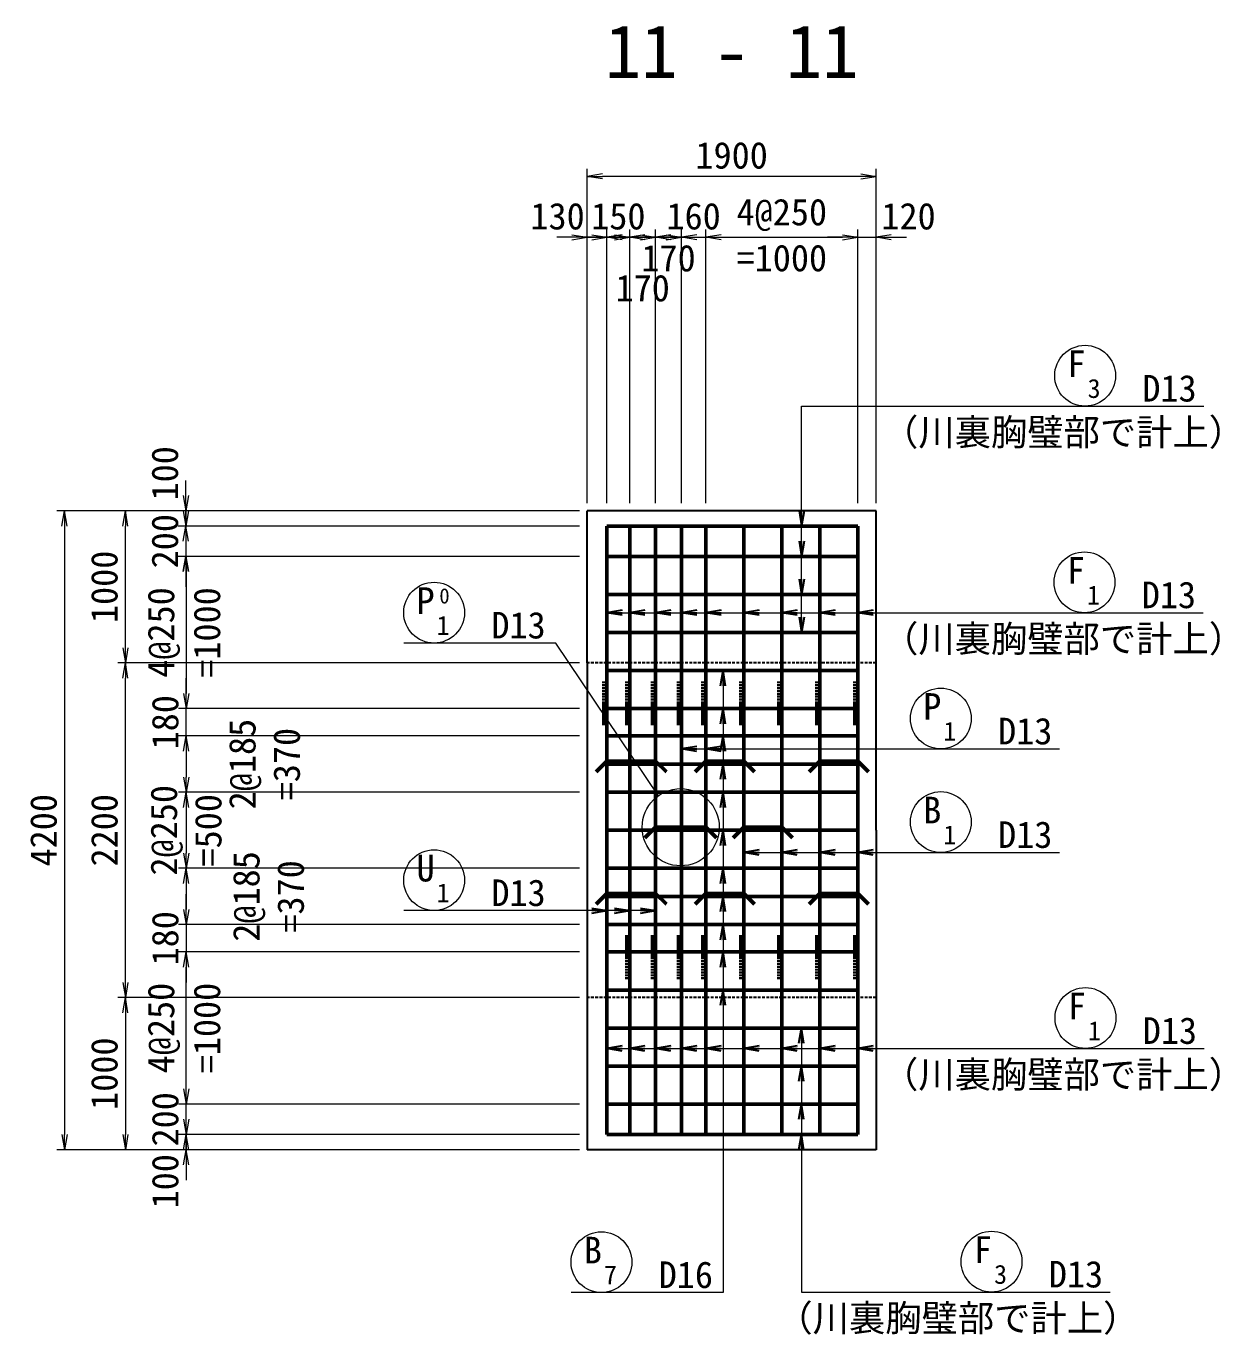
# Model space of a CAD drawing. Header units: millimetres. Extents: x 169470 to 758170, y -17820 to 11880.
# Drawn here: x 526541 to 534390, y -11529 to -2927 of the extents above; entities that cross this region are included whole.
import ezdxf
from ezdxf.enums import TextEntityAlignment as Align

# ---------------------------------------------------------------- set-up
doc = ezdxf.new("R2010")
doc.units = ezdxf.units.MM
doc.header["$LTSCALE"] = 50
doc.header["$PDSIZE"] = 300
doc.linetypes.add('DASHED2', pattern=[0.375, 0.25, -0.125])
doc.layers.get('Defpoints').update_dxf_attribs({"color": 151})
for name, color, linetype, lineweight in [('D-STR', 1, 'Continuous', 25), ('D-STR-DIM', 7, 'Continuous', 13), ('D-STR-HTXT', 7, 'Continuous', 13), ('D-STR-STR1', 2, 'Continuous', 50), ('D-STR-STR3', 4, 'Continuous', 50), ('D-STR-TXT', 7, 'Continuous', 13)]:
    doc.layers.add(name, color=color, linetype=linetype, lineweight=lineweight)
doc.styles.add('YOKO_GOTHIC', font='MS Gothic.ttf')
doc.dimstyles.new('S50', dxfattribs={"dimscale": 50, "dimtxt": 3.5, "dimasz": 2, "dimexe": 1, "dimexo": 1, "dimgap": 1, "dimtad": 1, "dimdec": 0, "dimzin": 1, "dimdsep": 46, "dimtxsty": 'YOKO_GOTHIC', "dimblk": 'OPEN', "dimcen": 0, "dimclrd": 256, "dimclre": 256, "dimclrt": 256, "dimaunit": 1, "dimadec": 3, "dimazin": 0, "dimtfac": 1, "dimtdec": 0, "dimtix": 1, "dimtmove": 2, "dimatfit": 3, "dimldrblk": 'OPEN', "dimfxl": 1, "dimlwd": -1, "dimlwe": -1, "dimarcsym": 2})

# ---------------------------------------------------------------- blocks, each defined once
blk = doc.blocks.new('_Open')
at = {"color": 0, "linetype": 'ByBlock', "lineweight": -2}
for p, q in [((-1, 0.167), (0, 0)), ((-1, -0.167), (0, 0)), ((0, 0), (-1, 0))]:
    blk.add_line(p, q, dxfattribs=at)
blk = doc.blocks.new('*D2784')
at = {"layer": 'D-STR-DIM', "ltscale": 1500, "transparency": 16777216}
for p, q in [((527591.2, -6012.2), (527591.2, -5912.2)), ((530180.2, -6112.2), (527541.2, -6112.2)), ((527591.2, -6112.2), (527591.2, -6212.2)), ((530180.2, -6212.2), (527541.2, -6212.2)), ((527591.2, -6312.2), (527591.2, -6412.2))]:
    blk.add_line(p, q, dxfattribs=at)
at = {"layer": 'Defpoints', "color": 0, "ltscale": 1500, "transparency": 16777216}
for p in [(530230.2, -6112.2), (527591.2, -6212.2), (530230.2, -6212.2)]:
    blk.add_point(p, dxfattribs=at)
at = {"layer": 'D-STR-DIM', "ltscale": 1500, "transparency": 16777216, "xscale": 100, "yscale": 100, "zscale": 100}
for p, rotation in [((527591.2, -6112.2), 270), ((527591.2, -6212.2), 90)]:
    blk.add_blockref('_Open', p, dxfattribs=dict(at, rotation=rotation))
at = {"layer": 'D-STR-DIM', "ltscale": 1500, "transparency": 16777216, "insert": (527453.7, -5865.8), "char_height": 175, "attachment_point": 5, "rotation": 90, "style": 'YOKO_GOTHIC'}
blk.add_mtext('100', dxfattribs=at)
blk = doc.blocks.new('*D2785')
at = {"layer": 'D-STR-DIM', "ltscale": 1500, "transparency": 16777216}
for p, q in [((527591.2, -6112.2), (527591.2, -6012.2)), ((530180.2, -6212.2), (527541.2, -6212.2)), ((527591.2, -6212.2), (527591.2, -6412.2)), ((530180.2, -6412.2), (527541.2, -6412.2)), ((527591.2, -6512.2), (527591.2, -6612.2))]:
    blk.add_line(p, q, dxfattribs=at)
at = {"layer": 'Defpoints', "color": 0, "ltscale": 1500, "transparency": 16777216}
for p in [(530230.2, -6212.2), (527591.2, -6412.2), (530230.2, -6412.2)]:
    blk.add_point(p, dxfattribs=at)
at = {"layer": 'D-STR-DIM', "ltscale": 1500, "transparency": 16777216, "xscale": 100, "yscale": 100, "zscale": 100}
for p, rotation in [((527591.2, -6212.2), 270), ((527591.2, -6412.2), 90)]:
    blk.add_blockref('_Open', p, dxfattribs=dict(at, rotation=rotation))
at = {"layer": 'D-STR-DIM', "ltscale": 1500, "transparency": 16777216, "insert": (527453.7, -6312.2), "char_height": 175, "attachment_point": 5, "rotation": 90, "style": 'YOKO_GOTHIC'}
blk.add_mtext('200', dxfattribs=at)
blk = doc.blocks.new('*D2786')
at = {"layer": 'D-STR-DIM', "ltscale": 1500, "transparency": 16777216}
for p, q in [((530180.2, -6412.2), (527543.3, -6412.2)), ((527593.3, -6512.2), (527593.3, -7312.2)), ((530180.2, -7412.2), (527543.3, -7412.2))]:
    blk.add_line(p, q, dxfattribs=at)
at = {"layer": 'Defpoints', "color": 0, "ltscale": 1500, "transparency": 16777216}
for p in [(530230.2, -6412.2), (527593.3, -7412.2), (530230.2, -7412.2)]:
    blk.add_point(p, dxfattribs=at)
at = {"layer": 'D-STR-DIM', "ltscale": 1500, "transparency": 16777216, "xscale": 100, "yscale": 100, "zscale": 100}
for p, rotation in [((527593.3, -6412.2), 90), ((527593.3, -7412.2), 270)]:
    blk.add_blockref('_Open', p, dxfattribs=dict(at, rotation=rotation))
at = {"layer": 'D-STR-DIM', "ltscale": 1500, "transparency": 16777216, "char_height": 175, "attachment_point": 5, "rotation": 90, "style": 'YOKO_GOTHIC'}
for s, insert in [('4@250', (527446.5, -6912.2)), ('=1000', (527730.8, -6912.2))]:
    blk.add_mtext(s, dxfattribs=dict(at, insert=insert))
blk = doc.blocks.new('*D2787')
at = {"layer": 'D-STR-DIM', "ltscale": 1500, "transparency": 16777216}
for p, q in [((527593.3, -10112.2), (527593.3, -10012.2)), ((530180.2, -10212.2), (527543.3, -10212.2)), ((527593.3, -10312.2), (527593.3, -10212.2)), ((530180.2, -10312.2), (527543.3, -10312.2)), ((527593.3, -10412.2), (527593.3, -10512.2))]:
    blk.add_line(p, q, dxfattribs=at)
at = {"layer": 'Defpoints', "color": 0, "ltscale": 1500, "transparency": 16777216}
for p in [(527593.3, -10212.2), (530230.2, -10212.2), (530230.2, -10312.2)]:
    blk.add_point(p, dxfattribs=at)
at = {"layer": 'D-STR-DIM', "ltscale": 1500, "transparency": 16777216, "xscale": 100, "yscale": 100, "zscale": 100}
for p, rotation in [((527593.3, -10212.2), 270), ((527593.3, -10312.2), 90)]:
    blk.add_blockref('_Open', p, dxfattribs=dict(at, rotation=rotation))
at = {"layer": 'D-STR-DIM', "ltscale": 1500, "transparency": 16777216, "insert": (527455.8, -10519.4), "char_height": 175, "attachment_point": 5, "rotation": 90, "style": 'YOKO_GOTHIC'}
blk.add_mtext('100', dxfattribs=at)
blk = doc.blocks.new('*D2788')
at = {"layer": 'D-STR-DIM', "ltscale": 1500, "transparency": 16777216}
for p, q in [((527593.3, -9912.2), (527593.3, -9812.2)), ((530180.2, -10012.2), (527543.3, -10012.2)), ((527593.3, -10212.2), (527593.3, -10012.2)), ((530180.2, -10212.2), (527543.3, -10212.2)), ((527593.3, -10312.2), (527593.3, -10412.2))]:
    blk.add_line(p, q, dxfattribs=at)
at = {"layer": 'Defpoints', "color": 0, "ltscale": 1500, "transparency": 16777216}
for p in [(527593.3, -10012.2), (530230.2, -10012.2), (530230.2, -10212.2)]:
    blk.add_point(p, dxfattribs=at)
at = {"layer": 'D-STR-DIM', "ltscale": 1500, "transparency": 16777216, "xscale": 100, "yscale": 100, "zscale": 100}
for p, rotation in [((527593.3, -10012.2), 270), ((527593.3, -10212.2), 90)]:
    blk.add_blockref('_Open', p, dxfattribs=dict(at, rotation=rotation))
at = {"layer": 'D-STR-DIM', "ltscale": 1500, "transparency": 16777216, "insert": (527455.8, -10112.2), "char_height": 175, "attachment_point": 5, "rotation": 90, "style": 'YOKO_GOTHIC'}
blk.add_mtext('200', dxfattribs=at)
blk = doc.blocks.new('*D2789')
at = {"layer": 'D-STR-DIM', "ltscale": 1500, "transparency": 16777216}
for p, q in [((530180.2, -9012.2), (527543.3, -9012.2)), ((527593.3, -9912.2), (527593.3, -9112.2)), ((530180.2, -10012.2), (527543.3, -10012.2))]:
    blk.add_line(p, q, dxfattribs=at)
at = {"layer": 'Defpoints', "color": 0, "ltscale": 1500, "transparency": 16777216}
for p in [(527593.3, -9012.2), (530230.2, -9012.2), (530230.2, -10012.2)]:
    blk.add_point(p, dxfattribs=at)
at = {"layer": 'D-STR-DIM', "ltscale": 1500, "transparency": 16777216, "xscale": 100, "yscale": 100, "zscale": 100}
for p, rotation in [((527593.3, -9012.2), 90), ((527593.3, -10012.2), 270)]:
    blk.add_blockref('_Open', p, dxfattribs=dict(at, rotation=rotation))
at = {"layer": 'D-STR-DIM', "ltscale": 1500, "transparency": 16777216, "char_height": 175, "attachment_point": 5, "rotation": 90, "style": 'YOKO_GOTHIC'}
for s, insert in [('4@250', (527446.5, -9512.2)), ('=1000', (527730.8, -9512.2))]:
    blk.add_mtext(s, dxfattribs=dict(at, insert=insert))
blk = doc.blocks.new('*D2790')
at = {"layer": 'D-STR-DIM', "ltscale": 1500, "transparency": 16777216}
for p, q in [((530180.2, -7592.2), (527543.3, -7592.2)), ((527593.3, -7692.2), (527593.3, -7862.2)), ((530180.2, -7962.2), (527543.3, -7962.2))]:
    blk.add_line(p, q, dxfattribs=at)
at = {"layer": 'Defpoints', "color": 0, "ltscale": 1500, "transparency": 16777216}
for p in [(530230.2, -7592.2), (527593.3, -7962.2), (530230.2, -7962.2)]:
    blk.add_point(p, dxfattribs=at)
at = {"layer": 'D-STR-DIM', "ltscale": 1500, "transparency": 16777216, "xscale": 100, "yscale": 100, "zscale": 100}
for p, rotation in [((527593.3, -7592.2), 90), ((527593.3, -7962.2), 270)]:
    blk.add_blockref('_Open', p, dxfattribs=dict(at, rotation=rotation))
at = {"layer": 'D-STR-DIM', "ltscale": 1500, "transparency": 16777216, "insert": (528109.3, -7777.2), "char_height": 175, "attachment_point": 5, "rotation": 90, "style": 'YOKO_GOTHIC'}
blk.add_mtext('2@185\\P=370', dxfattribs=at)
blk = doc.blocks.new('*D2791')
at = {"layer": 'D-STR-DIM', "ltscale": 1500, "transparency": 16777216}
for p, q in [((530180.2, -7962.2), (527543.3, -7962.2)), ((527593.3, -8062.2), (527593.3, -8362.2)), ((530180.2, -8462.2), (527543.3, -8462.2))]:
    blk.add_line(p, q, dxfattribs=at)
at = {"layer": 'Defpoints', "color": 0, "ltscale": 1500, "transparency": 16777216}
for p in [(530230.2, -7962.2), (527593.3, -8462.2), (530230.2, -8462.2)]:
    blk.add_point(p, dxfattribs=at)
at = {"layer": 'D-STR-DIM', "ltscale": 1500, "transparency": 16777216, "xscale": 100, "yscale": 100, "zscale": 100}
for p, rotation in [((527593.3, -7962.2), 90), ((527593.3, -8462.2), 270)]:
    blk.add_blockref('_Open', p, dxfattribs=dict(at, rotation=rotation))
at = {"layer": 'D-STR-DIM', "ltscale": 1500, "transparency": 16777216, "insert": (527593.3, -8212.2), "char_height": 175, "attachment_point": 5, "rotation": 90, "style": 'YOKO_GOTHIC'}
blk.add_mtext('2@250\\P=500', dxfattribs=at)
blk = doc.blocks.new('*D2792')
at = {"layer": 'D-STR-DIM', "ltscale": 1500, "transparency": 16777216}
for p, q in [((530180.2, -8462.2), (527543.3, -8462.2)), ((527593.3, -8562.2), (527593.3, -8732.2)), ((530180.2, -8832.2), (527543.3, -8832.2))]:
    blk.add_line(p, q, dxfattribs=at)
at = {"layer": 'Defpoints', "color": 0, "ltscale": 1500, "transparency": 16777216}
for p in [(530230.2, -8462.2), (527593.3, -8832.2), (530230.2, -8832.2)]:
    blk.add_point(p, dxfattribs=at)
at = {"layer": 'D-STR-DIM', "ltscale": 1500, "transparency": 16777216, "xscale": 100, "yscale": 100, "zscale": 100}
for p, rotation in [((527593.3, -8462.2), 90), ((527593.3, -8832.2), 270)]:
    blk.add_blockref('_Open', p, dxfattribs=dict(at, rotation=rotation))
at = {"layer": 'D-STR-DIM', "ltscale": 1500, "transparency": 16777216, "insert": (528135.3, -8647.2), "char_height": 175, "attachment_point": 5, "rotation": 90, "style": 'YOKO_GOTHIC'}
blk.add_mtext('2@185\\P=370', dxfattribs=at)
blk = doc.blocks.new('*D2793')
at = {"layer": 'D-STR-DIM', "ltscale": 1500, "transparency": 16777216}
for p, q in [((527593.3, -8732.2), (527593.3, -8632.2)), ((530180.2, -8832.2), (527543.3, -8832.2)), ((527593.3, -8832.2), (527593.3, -9012.2)), ((530180.2, -9012.2), (527543.3, -9012.2)), ((527593.3, -9112.2), (527593.3, -9212.2))]:
    blk.add_line(p, q, dxfattribs=at)
at = {"layer": 'Defpoints', "color": 0, "ltscale": 1500, "transparency": 16777216}
for p in [(530230.2, -8832.2), (527593.3, -9012.2), (530230.2, -9012.2)]:
    blk.add_point(p, dxfattribs=at)
at = {"layer": 'D-STR-DIM', "ltscale": 1500, "transparency": 16777216, "xscale": 100, "yscale": 100, "zscale": 100}
for p, rotation in [((527593.3, -8832.2), 270), ((527593.3, -9012.2), 90)]:
    blk.add_blockref('_Open', p, dxfattribs=dict(at, rotation=rotation))
at = {"layer": 'D-STR-DIM', "ltscale": 1500, "transparency": 16777216, "insert": (527455.8, -8922.2), "char_height": 175, "attachment_point": 5, "rotation": 90, "style": 'YOKO_GOTHIC'}
blk.add_mtext('180', dxfattribs=at)
blk = doc.blocks.new('*D2794')
at = {"layer": 'D-STR-DIM', "ltscale": 1500, "transparency": 16777216}
for p, q in [((530180.2, -9312.2), (527143.3, -9312.2)), ((527193.3, -9412.2), (527193.3, -10212.2)), ((530180.2, -10312.2), (527143.3, -10312.2))]:
    blk.add_line(p, q, dxfattribs=at)
at = {"layer": 'Defpoints', "color": 0, "ltscale": 1500, "transparency": 16777216}
for p in [(530230.2, -9312.2), (527193.3, -10312.2), (530230.2, -10312.2)]:
    blk.add_point(p, dxfattribs=at)
at = {"layer": 'D-STR-DIM', "ltscale": 1500, "transparency": 16777216, "xscale": 100, "yscale": 100, "zscale": 100}
for p, rotation in [((527193.3, -9312.2), 90), ((527193.3, -10312.2), 270)]:
    blk.add_blockref('_Open', p, dxfattribs=dict(at, rotation=rotation))
at = {"layer": 'D-STR-DIM', "ltscale": 1500, "transparency": 16777216, "insert": (527055.8, -9812.2), "char_height": 175, "attachment_point": 5, "rotation": 90, "style": 'YOKO_GOTHIC'}
blk.add_mtext('1000', dxfattribs=at)
blk = doc.blocks.new('*D2795')
at = {"layer": 'D-STR-DIM', "ltscale": 1500, "transparency": 16777216}
for p, q in [((530180.2, -7112.2), (527143.3, -7112.2)), ((527193.3, -9212.2), (527193.3, -7212.2)), ((530180.2, -9312.2), (527143.3, -9312.2))]:
    blk.add_line(p, q, dxfattribs=at)
at = {"layer": 'Defpoints', "color": 0, "ltscale": 1500, "transparency": 16777216}
for p in [(527193.3, -7112.2), (530230.2, -7112.2), (530230.2, -9312.2)]:
    blk.add_point(p, dxfattribs=at)
at = {"layer": 'D-STR-DIM', "ltscale": 1500, "transparency": 16777216, "xscale": 100, "yscale": 100, "zscale": 100}
for p, rotation in [((527193.3, -7112.2), 90), ((527193.3, -9312.2), 270)]:
    blk.add_blockref('_Open', p, dxfattribs=dict(at, rotation=rotation))
at = {"layer": 'D-STR-DIM', "ltscale": 1500, "transparency": 16777216, "insert": (527055.8, -8212.2), "char_height": 175, "attachment_point": 5, "rotation": 90, "style": 'YOKO_GOTHIC'}
blk.add_mtext('2200', dxfattribs=at)
blk = doc.blocks.new('*D2796')
at = {"layer": 'D-STR-DIM', "ltscale": 1500, "transparency": 16777216}
for p, q in [((530180.2, -6112.2), (527143.3, -6112.2)), ((527193.3, -7012.2), (527193.3, -6212.2)), ((530180.2, -7112.2), (527143.3, -7112.2))]:
    blk.add_line(p, q, dxfattribs=at)
at = {"layer": 'Defpoints', "color": 0, "ltscale": 1500, "transparency": 16777216}
for p in [(527193.3, -6112.2), (530230.2, -6112.2), (530230.2, -7112.2)]:
    blk.add_point(p, dxfattribs=at)
at = {"layer": 'D-STR-DIM', "ltscale": 1500, "transparency": 16777216, "xscale": 100, "yscale": 100, "zscale": 100}
for p, rotation in [((527193.3, -6112.2), 90), ((527193.3, -7112.2), 270)]:
    blk.add_blockref('_Open', p, dxfattribs=dict(at, rotation=rotation))
at = {"layer": 'D-STR-DIM', "ltscale": 1500, "transparency": 16777216, "insert": (527055.8, -6612.2), "char_height": 175, "attachment_point": 5, "rotation": 90, "style": 'YOKO_GOTHIC'}
blk.add_mtext('1000', dxfattribs=at)
blk = doc.blocks.new('*D2797')
at = {"layer": 'D-STR-DIM', "ltscale": 1500, "transparency": 16777216}
for p, q in [((530180.2, -6112.2), (526743.3, -6112.2)), ((526793.3, -6212.2), (526793.3, -10212.2)), ((530180.2, -10312.2), (526743.3, -10312.2))]:
    blk.add_line(p, q, dxfattribs=at)
at = {"layer": 'Defpoints', "color": 0, "ltscale": 1500, "transparency": 16777216}
for p in [(530230.2, -6112.2), (526793.3, -10312.2), (530230.2, -10312.2)]:
    blk.add_point(p, dxfattribs=at)
at = {"layer": 'D-STR-DIM', "ltscale": 1500, "transparency": 16777216, "xscale": 100, "yscale": 100, "zscale": 100}
for p, rotation in [((526793.3, -6112.2), 90), ((526793.3, -10312.2), 270)]:
    blk.add_blockref('_Open', p, dxfattribs=dict(at, rotation=rotation))
at = {"layer": 'D-STR-DIM', "ltscale": 1500, "transparency": 16777216, "insert": (526655.8, -8212.2), "char_height": 175, "attachment_point": 5, "rotation": 90, "style": 'YOKO_GOTHIC'}
blk.add_mtext('4200', dxfattribs=at)
blk = doc.blocks.new('*D2798')
at = {"layer": 'D-STR-DIM', "ltscale": 1500, "transparency": 16777216}
for p, q in [((527593.3, -7312.2), (527593.3, -7212.2)), ((530180.2, -7412.2), (527543.3, -7412.2)), ((527593.3, -7592.2), (527593.3, -7412.2)), ((530180.2, -7592.2), (527543.3, -7592.2)), ((527593.3, -7692.2), (527593.3, -7792.2))]:
    blk.add_line(p, q, dxfattribs=at)
at = {"layer": 'Defpoints', "color": 0, "ltscale": 1500, "transparency": 16777216}
for p in [(527593.3, -7412.2), (530230.2, -7412.2), (530230.2, -7592.2)]:
    blk.add_point(p, dxfattribs=at)
at = {"layer": 'D-STR-DIM', "ltscale": 1500, "transparency": 16777216, "xscale": 100, "yscale": 100, "zscale": 100}
for p, rotation in [((527593.3, -7412.2), 270), ((527593.3, -7592.2), 90)]:
    blk.add_blockref('_Open', p, dxfattribs=dict(at, rotation=rotation))
at = {"layer": 'D-STR-DIM', "ltscale": 1500, "transparency": 16777216, "insert": (527455.8, -7502.2), "char_height": 175, "attachment_point": 5, "rotation": 90, "style": 'YOKO_GOTHIC'}
blk.add_mtext('180', dxfattribs=at)
blk = doc.blocks.new('*D2799')
at = {"layer": 'D-STR-DIM', "ltscale": 1500, "transparency": 16777216}
for p, q in [((530230.2, -6062.2), (530230.2, -4264.2)), ((530360.2, -6062.2), (530360.2, -4264.2)), ((530130.2, -4314.2), (530030.2, -4314.2)), ((530230.2, -4314.2), (530360.2, -4314.2)), ((530460.2, -4314.2), (530560.2, -4314.2))]:
    blk.add_line(p, q, dxfattribs=at)
at = {"layer": 'Defpoints', "color": 0, "ltscale": 1500, "transparency": 16777216}
for p in [(530360.2, -4314.2), (530230.2, -6112.2), (530360.2, -6112.2)]:
    blk.add_point(p, dxfattribs=at)
at = {"layer": 'D-STR-DIM', "ltscale": 1500, "transparency": 16777216, "xscale": 100, "yscale": 100, "zscale": 100}
blk.add_blockref('_Open', (530230.2, -4314.2), dxfattribs=at)
at = {"layer": 'D-STR-DIM', "ltscale": 1500, "transparency": 16777216, "xscale": 100, "yscale": 100, "zscale": 100, "rotation": 180}
blk.add_blockref('_Open', (530360.2, -4314.2), dxfattribs=at)
at = {"layer": 'D-STR-DIM', "ltscale": 1500, "transparency": 16777216, "insert": (530035.5, -4176.7), "char_height": 175, "attachment_point": 5, "style": 'YOKO_GOTHIC'}
blk.add_mtext('130', dxfattribs=at)
blk = doc.blocks.new('*D2800')
at = {"layer": 'D-STR-DIM', "ltscale": 1500, "transparency": 16777216}
for p, q in [((530360.2, -6062.2), (530360.2, -4264.2)), ((530510.2, -6062.2), (530510.2, -4264.2)), ((530260.2, -4314.2), (530160.2, -4314.2)), ((530360.2, -4314.2), (530510.2, -4314.2)), ((530610.2, -4314.2), (530710.2, -4314.2))]:
    blk.add_line(p, q, dxfattribs=at)
at = {"layer": 'Defpoints', "color": 0, "ltscale": 1500, "transparency": 16777216}
for p in [(530510.2, -4314.2), (530360.2, -6112.2), (530510.2, -6112.2)]:
    blk.add_point(p, dxfattribs=at)
at = {"layer": 'D-STR-DIM', "ltscale": 1500, "transparency": 16777216, "xscale": 100, "yscale": 100, "zscale": 100}
blk.add_blockref('_Open', (530360.2, -4314.2), dxfattribs=at)
at = {"layer": 'D-STR-DIM', "ltscale": 1500, "transparency": 16777216, "xscale": 100, "yscale": 100, "zscale": 100, "rotation": 180}
blk.add_blockref('_Open', (530510.2, -4314.2), dxfattribs=at)
at = {"layer": 'D-STR-DIM', "ltscale": 1500, "transparency": 16777216, "insert": (530435.2, -4176.7), "char_height": 175, "attachment_point": 5, "style": 'YOKO_GOTHIC'}
blk.add_mtext('150', dxfattribs=at)
blk = doc.blocks.new('*D2801')
at = {"layer": 'D-STR-DIM', "ltscale": 1500, "transparency": 16777216}
for p, q in [((530510.2, -6062.2), (530510.2, -4264.2)), ((530680.2, -6062.2), (530680.2, -4264.2)), ((530410.2, -4314.2), (530310.2, -4314.2)), ((530510.2, -4314.2), (530680.2, -4314.2)), ((530780.2, -4314.2), (530880.2, -4314.2))]:
    blk.add_line(p, q, dxfattribs=at)
at = {"layer": 'Defpoints', "color": 0, "ltscale": 1500, "transparency": 16777216}
for p in [(530680.2, -4314.2), (530510.2, -6112.2), (530680.2, -6112.2)]:
    blk.add_point(p, dxfattribs=at)
at = {"layer": 'D-STR-DIM', "ltscale": 1500, "transparency": 16777216, "xscale": 100, "yscale": 100, "zscale": 100}
blk.add_blockref('_Open', (530510.2, -4314.2), dxfattribs=at)
at = {"layer": 'D-STR-DIM', "ltscale": 1500, "transparency": 16777216, "xscale": 100, "yscale": 100, "zscale": 100, "rotation": 180}
blk.add_blockref('_Open', (530680.2, -4314.2), dxfattribs=at)
at = {"layer": 'D-STR-DIM', "ltscale": 1500, "transparency": 16777216, "insert": (530595.2, -4649.4), "char_height": 175, "attachment_point": 5, "style": 'YOKO_GOTHIC'}
blk.add_mtext('170', dxfattribs=at)
blk = doc.blocks.new('*D2802')
at = {"layer": 'D-STR-DIM', "ltscale": 1500, "transparency": 16777216}
for p, q in [((530680.2, -6062.2), (530680.2, -4264.2)), ((530850.2, -6062.2), (530850.2, -4264.2)), ((530580.2, -4314.2), (530480.2, -4314.2)), ((530680.2, -4314.2), (530850.2, -4314.2)), ((530950.2, -4314.2), (531050.2, -4314.2))]:
    blk.add_line(p, q, dxfattribs=at)
at = {"layer": 'Defpoints', "color": 0, "ltscale": 1500, "transparency": 16777216}
for p in [(530850.2, -4314.2), (530680.2, -6112.2), (530850.2, -6112.2)]:
    blk.add_point(p, dxfattribs=at)
at = {"layer": 'D-STR-DIM', "ltscale": 1500, "transparency": 16777216, "xscale": 100, "yscale": 100, "zscale": 100}
blk.add_blockref('_Open', (530680.2, -4314.2), dxfattribs=at)
at = {"layer": 'D-STR-DIM', "ltscale": 1500, "transparency": 16777216, "xscale": 100, "yscale": 100, "zscale": 100, "rotation": 180}
blk.add_blockref('_Open', (530850.2, -4314.2), dxfattribs=at)
at = {"layer": 'D-STR-DIM', "ltscale": 1500, "transparency": 16777216, "insert": (530765.2, -4452.6), "char_height": 175, "attachment_point": 5, "style": 'YOKO_GOTHIC'}
blk.add_mtext('170', dxfattribs=at)
blk = doc.blocks.new('*D2803')
at = {"layer": 'D-STR-DIM', "ltscale": 1500, "transparency": 16777216}
for p, q in [((530850.2, -6062.2), (530850.2, -4264.2)), ((531010.2, -6062.2), (531010.2, -4264.2)), ((530750.2, -4314.2), (530650.2, -4314.2)), ((530850.2, -4314.2), (531010.2, -4314.2)), ((531110.2, -4314.2), (531210.2, -4314.2))]:
    blk.add_line(p, q, dxfattribs=at)
at = {"layer": 'Defpoints', "color": 0, "ltscale": 1500, "transparency": 16777216}
for p in [(531010.2, -4314.2), (530850.2, -6112.2), (531010.2, -6112.2)]:
    blk.add_point(p, dxfattribs=at)
at = {"layer": 'D-STR-DIM', "ltscale": 1500, "transparency": 16777216, "xscale": 100, "yscale": 100, "zscale": 100}
blk.add_blockref('_Open', (530850.2, -4314.2), dxfattribs=at)
at = {"layer": 'D-STR-DIM', "ltscale": 1500, "transparency": 16777216, "xscale": 100, "yscale": 100, "zscale": 100, "rotation": 180}
blk.add_blockref('_Open', (531010.2, -4314.2), dxfattribs=at)
at = {"layer": 'D-STR-DIM', "ltscale": 1500, "transparency": 16777216, "insert": (530930.2, -4176.7), "char_height": 175, "attachment_point": 5, "style": 'YOKO_GOTHIC'}
blk.add_mtext('160', dxfattribs=at)
blk = doc.blocks.new('*D2804')
at = {"layer": 'D-STR-DIM', "ltscale": 1500, "transparency": 16777216}
for p, q in [((531010.2, -6062.2), (531010.2, -4264.2)), ((532010.2, -6062.2), (532010.2, -4264.2)), ((531110.2, -4314.2), (531910.2, -4314.2))]:
    blk.add_line(p, q, dxfattribs=at)
at = {"layer": 'Defpoints', "color": 0, "ltscale": 1500, "transparency": 16777216}
for p in [(532010.2, -4314.2), (531010.2, -6112.2), (532010.2, -6112.2)]:
    blk.add_point(p, dxfattribs=at)
at = {"layer": 'D-STR-DIM', "ltscale": 1500, "transparency": 16777216, "xscale": 100, "yscale": 100, "zscale": 100, "rotation": 180}
blk.add_blockref('_Open', (531010.2, -4314.2), dxfattribs=at)
at = {"layer": 'D-STR-DIM', "ltscale": 1500, "transparency": 16777216, "xscale": 100, "yscale": 100, "zscale": 100}
blk.add_blockref('_Open', (532010.2, -4314.2), dxfattribs=at)
at = {"layer": 'D-STR-DIM', "ltscale": 1500, "transparency": 16777216, "char_height": 175, "attachment_point": 5, "style": 'YOKO_GOTHIC'}
for s, insert in [('4@250', (531510.2, -4167.4)), ('=1000', (531510.2, -4451.7))]:
    blk.add_mtext(s, dxfattribs=dict(at, insert=insert))
blk = doc.blocks.new('*D2805')
at = {"layer": 'D-STR-DIM', "ltscale": 1500, "transparency": 16777216}
for p, q in [((532010.2, -6062.2), (532010.2, -4264.2)), ((532130.2, -6062.2), (532130.2, -4264.2)), ((531910.2, -4314.2), (531810.2, -4314.2)), ((532010.2, -4314.2), (532130.2, -4314.2)), ((532230.2, -4314.2), (532330.2, -4314.2))]:
    blk.add_line(p, q, dxfattribs=at)
at = {"layer": 'Defpoints', "color": 0, "ltscale": 1500, "transparency": 16777216}
for p in [(532130.2, -4314.2), (532010.2, -6112.2), (532130.2, -6112.2)]:
    blk.add_point(p, dxfattribs=at)
at = {"layer": 'D-STR-DIM', "ltscale": 1500, "transparency": 16777216, "xscale": 100, "yscale": 100, "zscale": 100}
blk.add_blockref('_Open', (532010.2, -4314.2), dxfattribs=at)
at = {"layer": 'D-STR-DIM', "ltscale": 1500, "transparency": 16777216, "xscale": 100, "yscale": 100, "zscale": 100, "rotation": 180}
blk.add_blockref('_Open', (532130.2, -4314.2), dxfattribs=at)
at = {"layer": 'D-STR-DIM', "ltscale": 1500, "transparency": 16777216, "insert": (532343.3, -4176.7), "char_height": 175, "attachment_point": 5, "style": 'YOKO_GOTHIC'}
blk.add_mtext('120', dxfattribs=at)
blk = doc.blocks.new('*D2806')
at = {"layer": 'D-STR-DIM', "ltscale": 1500, "transparency": 16777216}
for p, q in [((530230.2, -6062.2), (530230.2, -3864.2)), ((532130.2, -6062.2), (532130.2, -3864.2)), ((532030.2, -3914.2), (530330.2, -3914.2))]:
    blk.add_line(p, q, dxfattribs=at)
at = {"layer": 'Defpoints', "color": 0, "ltscale": 1500, "transparency": 16777216}
for p in [(530230.2, -3914.2), (530230.2, -6112.2), (532130.2, -6112.2)]:
    blk.add_point(p, dxfattribs=at)
at = {"layer": 'D-STR-DIM', "ltscale": 1500, "transparency": 16777216, "xscale": 100, "yscale": 100, "zscale": 100, "rotation": 180}
blk.add_blockref('_Open', (530230.2, -3914.2), dxfattribs=at)
at = {"layer": 'D-STR-DIM', "ltscale": 1500, "transparency": 16777216, "xscale": 100, "yscale": 100, "zscale": 100}
blk.add_blockref('_Open', (532130.2, -3914.2), dxfattribs=at)
at = {"layer": 'D-STR-DIM', "ltscale": 1500, "transparency": 16777216, "insert": (531180.2, -3776.7), "char_height": 175, "attachment_point": 5, "style": 'YOKO_GOTHIC'}
blk.add_mtext('1900', dxfattribs=at)

msp = doc.modelspace()

# ---------------------------------------------------------------- linework, layer by layer
at = {"layer": 'D-STR'}
for p, q in [((532130.23, -6112.23), (530230.23, -6112.23)), ((530230.23, -7112.23), (530230.23, -6112.23)), ((532130.23, -8212.23), (532130.23, -6112.23)), ((530230.23, -7112.23), (530230.23, -9312.23)), ((532130.23, -8912.23), (532130.23, -10312.23)), ((530230.23, -9312.23), (530230.23, -10312.23)), ((532130.23, -10312.23), (530230.23, -10312.23))]:
    msp.add_line(p, q, dxfattribs=at)
at = {"layer": 'D-STR', "linetype": 'DASHED2', "ltscale": 1.5}
for p, q in [((532130.23, -7112.23), (530230.23, -7112.23)), ((532130.23, -9312.23), (530230.23, -9312.23))]:
    msp.add_line(p, q, dxfattribs=at)
at = {"layer": 'D-STR', "ltscale": 0.2}
msp.add_line((532130.23, -8212.23), (532130.23, -8912.23), dxfattribs=at)
at = {"layer": 'D-STR-HTXT'}
for p, q in [((530023.66, -6981.6), (529023.66, -6981.6)), ((530698.1, -7985.77), (530023.66, -6981.6))]:
    msp.add_line(p, q, dxfattribs=at)
for centre, radius in [((533504.35, -5224.39), 200), ((533500.35, -6582.34), 200), ((529223.66, -6781.6), 200), ((532555.69, -7477.67), 200), ((530845.23, -8192.23), 253.52), ((532555.69, -8158.48), 200), ((529223.66, -8540.35), 200), ((533506.83, -9446.55), 200), ((530323.87, -11051.21), 200), ((532889.34, -11047.64), 200)]:
    msp.add_circle(centre, radius, dxfattribs=at)
at = {"layer": 'D-STR-STR1'}
for p, q in [((530360.23, -6212.23), (532010.23, -6212.23)), ((530360.23, -10212.23), (530360.23, -6212.23)), ((530510.23, -10212.23), (530510.23, -6212.23)), ((530680.23, -10212.23), (530680.23, -6212.23)), ((530850.23, -10212.23), (530850.23, -6212.23)), ((531010.23, -10212.23), (531010.23, -6212.23)), ((531260.23, -10212.23), (531260.23, -6212.23)), ((531510.23, -10212.23), (531510.23, -6212.23)), ((531760.23, -10212.23), (531760.23, -6212.23)), ((532010.23, -10212.23), (532010.23, -6212.23)), ((530360.23, -6412.23), (532010.23, -6412.23)), ((530360.23, -6662.23), (532010.23, -6662.23)), ((530360.23, -6912.23), (532010.23, -6912.23)), ((530360.23, -7162.23), (532010.23, -7162.23)), ((530340.23, -7522.23), (530340.23, -7372.23)), ((530490.23, -7522.23), (530490.23, -7372.23)), ((530660.23, -7522.23), (530660.23, -7372.23)), ((530830.23, -7522.23), (530830.23, -7372.23)), ((530990.23, -7522.23), (530990.23, -7372.23)), ((531240.23, -7522.23), (531240.23, -7372.23)), ((531490.23, -7522.23), (531490.23, -7372.23)), ((531740.23, -7522.23), (531740.23, -7372.23)), ((531990.23, -7522.23), (531990.23, -7372.23)), ((530360.23, -7412.23), (532010.23, -7412.23)), ((530360.23, -7592.23), (532010.23, -7592.23)), ((530360.23, -7777.23), (532010.23, -7777.23)), ((530360.23, -7962.23), (532010.23, -7962.23)), ((530360.23, -8212.23), (532010.23, -8212.23)), ((530360.23, -8462.23), (532010.23, -8462.23)), ((530360.23, -8647.23), (532010.23, -8647.23)), ((530360.23, -8832.23), (532010.23, -8832.23)), ((530360.23, -8902.23), (530360.23, -9052.23)), ((530490.23, -8902.23), (530490.23, -9052.23)), ((530660.23, -8902.23), (530660.23, -9052.23)), ((530830.23, -8902.23), (530830.23, -9052.23)), ((530990.23, -8902.23), (530990.23, -9052.23)), ((531240.23, -8902.23), (531240.23, -9052.23)), ((531490.23, -8902.23), (531490.23, -9052.23)), ((531740.23, -8902.23), (531740.23, -9052.23)), ((531990.23, -8902.23), (531990.23, -9052.23)), ((530360.23, -9012.23), (532010.23, -9012.23)), ((530360.23, -9262.23), (532010.23, -9262.23)), ((530360.23, -9512.23), (532010.23, -9512.23)), ((530360.23, -9762.23), (532010.23, -9762.23)), ((530360.23, -10012.23), (532010.23, -10012.23)), ((530360.23, -10212.23), (532010.23, -10212.23))]:
    msp.add_line(p, q, dxfattribs=at)
at = {"layer": 'D-STR-STR1', "linetype": 'DASHED2'}
for p, q in [((530340.23, -7377.23), (530340.23, -7232.23)), ((530490.23, -7377.23), (530490.23, -7232.23)), ((530660.23, -7377.23), (530660.23, -7232.23)), ((530830.23, -7377.23), (530830.23, -7232.23)), ((530990.23, -7377.23), (530990.23, -7232.23)), ((531240.23, -7377.23), (531240.23, -7232.23)), ((531490.23, -7377.23), (531490.23, -7232.23)), ((531740.23, -7377.23), (531740.23, -7232.23)), ((531990.23, -7377.23), (531990.23, -7232.23)), ((530360.23, -9047.23), (530360.23, -9192.23)), ((530490.23, -9047.23), (530490.23, -9192.23)), ((530660.23, -9047.23), (530660.23, -9192.23)), ((530830.23, -9047.23), (530830.23, -9192.23)), ((530990.23, -9047.23), (530990.23, -9192.23)), ((531240.23, -9047.23), (531240.23, -9192.23)), ((531490.23, -9047.23), (531490.23, -9192.23)), ((531740.23, -9047.23), (531740.23, -9192.23)), ((531990.23, -9047.23), (531990.23, -9192.23))]:
    msp.add_line(p, q, dxfattribs=at)
at = {"layer": 'D-STR-STR3'}
for points in [[(530750.94, -7827.94), (530680.23, -7757.23), (530360.23, -7757.23), (530289.52, -7827.94)], [(531330.94, -7827.94), (531260.23, -7757.23), (531010.23, -7757.23), (530939.52, -7827.94)], [(532080.94, -7827.94), (532010.23, -7757.23), (531760.23, -7757.23), (531689.52, -7827.94)], [(531080.94, -8262.94), (531010.23, -8192.23), (530680.23, -8192.23), (530609.52, -8262.94)], [(531580.94, -8262.94), (531510.23, -8192.23), (531260.23, -8192.23), (531189.52, -8262.94)], [(530750.94, -8697.94), (530680.23, -8627.23), (530360.23, -8627.23), (530289.52, -8697.94)], [(531330.94, -8697.94), (531260.23, -8627.23), (531010.23, -8627.23), (530939.52, -8697.94)], [(531689.52, -8697.94), (531760.23, -8627.23), (532010.23, -8627.23), (532080.94, -8697.94)]]:
    msp.add_lwpolyline(points, dxfattribs=at)

# ---------------------------------------------------------------- texts
at = {"layer": 'D-STR-TXT', "style": 'YOKO_GOTHIC'}
for s, height, p in [('11 - 11', 350, (531180.23, -3266.62)), ('F', 175, (533448.08, -5232.71)), ('3', 125, (533563.74, -5370.51)), ('F', 175, (533444.08, -6590.66)), ('P', 175, (529167.39, -6789.92)), ('0', 100, (529291.78, -6721.41)), ('1', 125, (533559.74, -6728.46)), ('1', 125, (529283.05, -6927.72)), ('P', 175, (532499.41, -7485.99)), ('1', 125, (532615.07, -7623.79)), ('B', 175, (532499.41, -8166.8)), ('1', 125, (532615.07, -8304.6)), ('U', 175, (529167.39, -8548.66)), ('1', 125, (529283.05, -8686.47)), ('F', 175, (533450.55, -9454.87)), ('1', 125, (533566.21, -9592.67)), ('B', 175, (530267.6, -11059.52)), ('F', 175, (532833.07, -11055.96)), ('7', 125, (530383.26, -11197.33)), ('3', 125, (532948.73, -11193.76))]:
    msp.add_text(s, height=height, dxfattribs=at).set_placement(p, align=Align.CENTER)
for s, p in [('D13', (533880.87, -5394.39)), ('（川裏胸璧部で計上）', (532169.39, -5682.7)), ('D13', (533876.87, -6752.34)), ('D13', (529600.18, -6951.6)), ('（川裏胸璧部で計上）', (532169.39, -7040.65)), ('D13', (532932.21, -7647.67)), ('D13', (532932.21, -8328.48)), ('D13', (529600.18, -8710.35)), ('D13', (533883.35, -9616.55)), ('（川裏胸璧部で計上）', (532169.39, -9904.86)), ('D16', (530700.39, -11221.21)), ('D13', (533265.86, -11217.64)), ('（川裏胸璧部で計上）', (531474.49, -11505.95))]:
    msp.add_text(s, height=175, dxfattribs=at).set_placement(p)

# ---------------------------------------------------------------- dimensions: what is measured, and where the dimension line sits
at = {"layer": 'D-STR-DIM', "ltscale": 1500}
for base, p1, p2, picture, middle in [((530230.23, -3914.23), (532130.23, -6112.23), (530230.23, -6112.23), '*D2806', (531180.23, -3776.73)), ((530510.23, -4314.23), (530360.23, -6112.23), (530510.23, -6112.23), '*D2800', (530435.23, -4176.73)), ((531010.23, -4314.23), (530850.23, -6112.23), (531010.23, -6112.23), '*D2803', (530930.23, -4176.73))]:
    dim = msp.add_linear_dim(base=base, p1=p1, p2=p2, dimstyle='S50', dxfattribs=at)
    dim.commit()
    dim.dimension.update_dxf_attribs({"geometry": picture, "text_midpoint": middle})
for base, p1, p2, picture, middle in [((530360.23, -4314.23), (530230.23, -6112.23), (530360.23, -6112.23), '*D2799', (530035.5, -4176.73)), ((532130.23, -4314.23), (532010.23, -6112.23), (532130.23, -6112.23), '*D2805', (532343.26, -4176.73)), ((530680.23, -4314.23), (530510.23, -6112.23), (530680.23, -6112.23), '*D2801', (530595.23, -4649.41)), ((530850.23, -4314.23), (530680.23, -6112.23), (530850.23, -6112.23), '*D2802', (530765.23, -4452.56))]:
    dim = msp.add_linear_dim(base=base, p1=p1, p2=p2, dimstyle='S50', dxfattribs=at)
    dim.commit()
    dim.dimension.update_dxf_attribs({"geometry": picture, "text_midpoint": middle, "dimtype": 160})
dim = msp.add_linear_dim(base=(532010.23, -4314.23), p1=(531010.23, -6112.23), p2=(532010.23, -6112.23), text='4@250\\X=<>', dimstyle='S50', dxfattribs=at)
dim.commit()
dim.dimension.update_dxf_attribs({"geometry": '*D2804', "text_midpoint": (531510.23, -4314.23)})
for base, p1, p2, angle, picture, middle in [((527591.21, -6212.23), (530230.23, -6112.23), (530230.23, -6212.23), 270, '*D2784', (527453.71, -5865.76)), ((527593.33, -10212.23), (530230.23, -10312.23), (530230.23, -10212.23), 90, '*D2787', (527455.83, -10519.35))]:
    dim = msp.add_linear_dim(base=base, p1=p1, p2=p2, angle=angle, dimstyle='S50', dxfattribs=at)
    dim.commit()
    dim.dimension.update_dxf_attribs({"geometry": picture, "text_midpoint": middle, "dimtype": 160})
for base, p1, p2, angle, picture, middle in [((527591.21, -6412.23), (530230.23, -6212.23), (530230.23, -6412.23), 270, '*D2785', (527453.71, -6312.23)), ((526793.33, -10312.23), (530230.23, -6112.23), (530230.23, -10312.23), 270, '*D2797', (526655.83, -8212.23)), ((527193.33, -6112.23), (530230.23, -7112.23), (530230.23, -6112.23), 270, '*D2796', (527055.83, -6612.23)), ((527193.33, -7112.23), (530230.23, -9312.23), (530230.23, -7112.23), 270, '*D2795', (527055.83, -8212.23)), ((527593.33, -7412.23), (530230.23, -7592.23), (530230.23, -7412.23), 90, '*D2798', (527455.83, -7502.23)), ((527593.33, -9012.23), (530230.23, -8832.23), (530230.23, -9012.23), 270, '*D2793', (527455.83, -8922.23)), ((527193.33, -10312.23), (530230.23, -9312.23), (530230.23, -10312.23), 270, '*D2794', (527055.83, -9812.23)), ((527593.33, -10012.23), (530230.23, -10212.23), (530230.23, -10012.23), 90, '*D2788', (527455.83, -10112.23))]:
    dim = msp.add_linear_dim(base=base, p1=p1, p2=p2, angle=angle, dimstyle='S50', dxfattribs=at)
    dim.commit()
    dim.dimension.update_dxf_attribs({"geometry": picture, "text_midpoint": middle})
for base, p1, p2, angle, picture, middle in [((527593.33, -7412.23), (530230.23, -6412.23), (530230.23, -7412.23), 270, '*D2786', (527593.33, -6912.23)), ((527593.33, -9012.23), (530230.23, -10012.23), (530230.23, -9012.23), 90, '*D2789', (527593.33, -9512.23))]:
    dim = msp.add_linear_dim(base=base, p1=p1, p2=p2, angle=angle, text='4@250\\X=<>', dimstyle='S50', dxfattribs=at)
    dim.commit()
    dim.dimension.update_dxf_attribs({"geometry": picture, "text_midpoint": middle})
for base, p1, p2, text, picture, middle in [((527593.33, -7962.23), (530230.23, -7592.23), (530230.23, -7962.23), '2@185\\P=<>', '*D2790', (528109.25, -7777.23)), ((527593.33, -8462.23), (530230.23, -7962.23), (530230.23, -8462.23), '2@250\\P=<>', '*D2791', (527593.33, -8212.23)), ((527593.33, -8832.23), (530230.23, -8462.23), (530230.23, -8832.23), '2@185\\P=<>', '*D2792', (528135.31, -8647.23))]:
    dim = msp.add_linear_dim(base=base, p1=p1, p2=p2, angle=270, text=text, dimstyle='S50', dxfattribs=at)
    dim.commit()
    dim.dimension.update_dxf_attribs({"geometry": picture, "text_midpoint": middle, "dimtype": 160})

# ---------------------------------------------------------------- leaders
at = {"layer": 'D-STR-HTXT'}
for points in [[(531640.23, -6912.23), (531640.23, -5424.39), (534284.3, -5424.39)], [(531640.23, -6211.94), (531640.23, -5811.35)], [(531640.23, -6412.23), (531640.23, -6011.65)], [(531640.23, -6662.23), (531640.23, -6261.65)], [(530360.23, -6782.34), (534280.3, -6782.34)], [(530510.23, -6782.34), (530804.9, -6782.34)], [(530680.23, -6782.34), (530974.9, -6782.34)], [(530850.23, -6782.34), (531144.9, -6782.34)], [(531010.23, -6782.34), (531304.9, -6782.34)], [(531260.23, -6782.34), (531554.9, -6782.34)], [(531510.23, -6782.34), (531804.9, -6782.34)], [(531760.23, -6782.34), (532054.9, -6782.34)], [(532010.23, -6782.34), (533249.56, -6782.34)], [(531123.87, -7162.23), (531123.87, -11251.21), (530123.87, -11251.21)], [(531123.87, -7412.23), (531123.87, -7863.08)], [(531123.87, -7592.23), (531123.87, -8043.08)], [(530850.23, -7677.67), (533335.64, -7677.67)], [(531010.23, -7677.67), (531471.33, -7677.67)], [(531123.87, -7777.23), (531123.87, -8228.08)], [(531123.87, -7962.23), (531123.87, -8413.08)], [(531123.87, -8212.23), (531123.87, -8663.08)], [(531260.23, -8358.48), (533335.64, -8358.48)], [(531510.23, -8358.48), (531947.98, -8358.48)], [(531760.23, -8358.48), (532197.98, -8358.48)], [(532010.23, -8358.48), (532447.98, -8358.48)], [(531123.87, -8462.23), (531123.87, -8913.08)], [(531123.87, -8647.23), (531123.87, -9098.08)], [(530680.23, -8740.35), (529023.66, -8740.35)], [(530360.23, -8740.35), (530007.17, -8740.35)], [(530510.23, -8740.35), (530137.17, -8740.35)], [(531123.87, -8832.23), (531123.87, -9283.08)], [(531123.87, -9012.23), (531123.87, -9463.08)], [(531123.87, -9262.23), (531123.87, -9713.08)], [(531638.6, -9512.23), (531638.6, -11247.64), (533669.29, -11247.64)], [(530360.23, -9646.55), (534286.78, -9646.55)], [(530510.23, -9646.55), (530804.9, -9646.55)], [(530680.23, -9646.55), (530974.9, -9646.55)], [(530850.23, -9646.55), (531144.9, -9646.55)], [(531010.23, -9646.55), (531304.9, -9646.55)], [(531260.23, -9646.55), (531554.9, -9646.55)], [(531510.23, -9646.55), (531804.9, -9646.55)], [(531760.23, -9646.55), (532054.9, -9646.55)], [(532010.23, -9646.55), (532304.9, -9646.55)], [(531638.6, -9762.23), (531638.6, -10462.23)], [(531638.6, -10012.23), (531638.6, -10712.23)], [(531638.6, -10212.23), (531638.6, -10912.23)]]:
    msp.add_leader(points, dimstyle='S50', dxfattribs=at)

doc.saveas('drawing.dxf')
